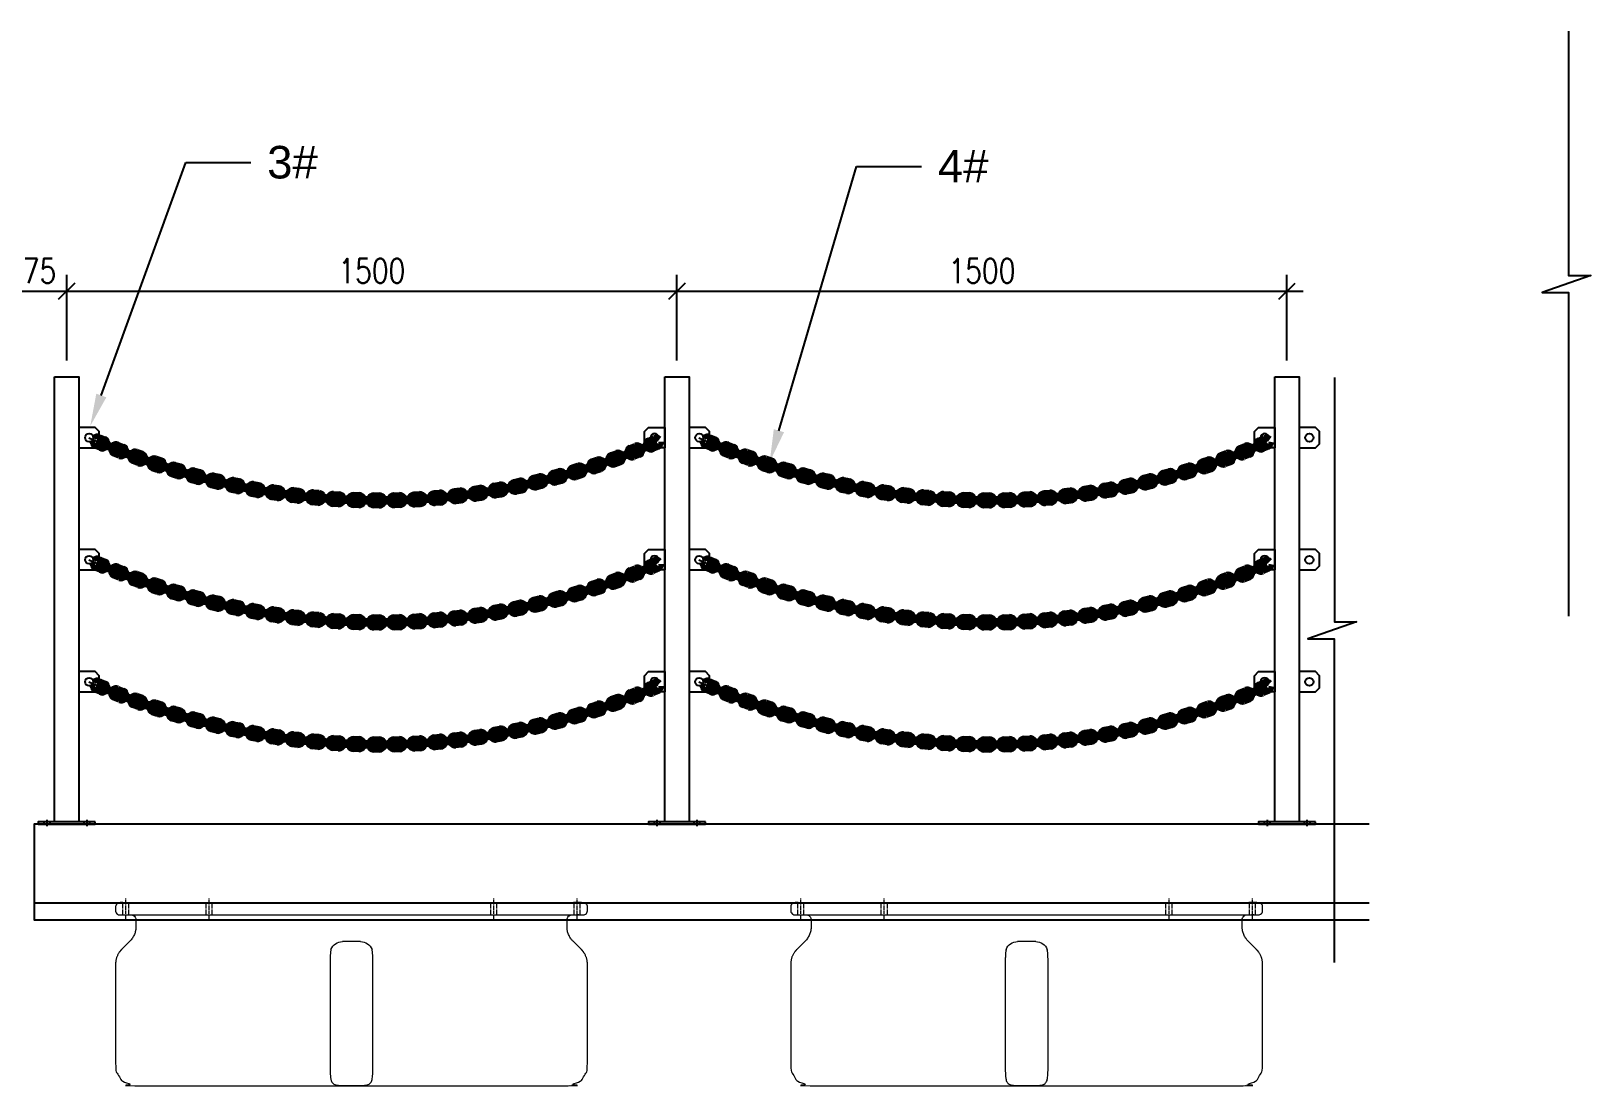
# Model space of a CAD drawing. Header units: millimetres. Extents: x 11827 to 862553, y 15071 to 134256.
# Drawn here: x 850079 to 853913, y 97785 to 100378 of the extents above; entities that cross this region are included whole.
import ezdxf
from ezdxf import colors
from ezdxf.entities.mleader import LeaderData, LeaderLine
from ezdxf.math import Vec2, Vec3

# ---------------------------------------------------------------- set-up
doc = ezdxf.new("R2010")
doc.units = ezdxf.units.MM
doc.linetypes.add('CENTER', pattern=[2, 1.25, -0.25, 0.25, -0.25])
doc.linetypes.add('HIDDEN', pattern=[0.375, 0.25, -0.125])
doc.layers.add('CAXA0', color=7, linetype='Continuous', lineweight=70)
doc.layers.add('浮箱', color=160, linetype='Continuous', lineweight=20)
doc.layers.add('hjh350-1200', color=170, linetype='Continuous')
doc.styles.add('HZTXT', font='txtw.shx', dxfattribs={"width": 0.8, "bigfont": 'hztxtw.shx'})
doc.styles.get("Standard").update_dxf_attribs({"font": 'arial.ttf'})
doc.dimstyles.new('DIM-20', dxfattribs={"dimscale": 20, "dimtxt": 3, "dimasz": 2, "dimexe": 2, "dimexo": 2, "dimgap": 1, "dimtad": 1, "dimdec": 1, "dimdsep": 46, "dimtxsty": 'HZTXT', "dimblk": 'OBLIQUE', "dimcen": 0, "dimdle": 2, "dimclrd": 9, "dimclre": 9, "dimclrt": 6, "dimadec": 1, "dimazin": 0, "dimtfac": 1, "dimtdec": 1, "dimtix": 1, "dimtofl": 0, "dimtmove": 2, "dimatfit": 3, "dimldrblk": 'OBLIQUE', "dimfxl": 15, "dimtolj": 1, "dimtzin": 0, "dimarcsym": 1})

# ---------------------------------------------------------------- blocks, each defined once
blk = doc.blocks.new('*U1325')
blk.add_lwpolyline([(-25, 25), (-25, -25), (15, -25), (25, -15), (25, 15), (15, 25), (-25, 25)])
blk.add_circle((0, 0), 10)
blk = doc.blocks.new('*U1326')
at = {"color": 0, "linetype": 'ByBlock', "lineweight": -2, "transparency": 16777216}
for p in [(0, 600), (0, 300), (0, 0)]:
    blk.add_blockref('*U1325', p, dxfattribs=at)
blk = doc.blocks.new('*U1323')
blk.add_lwpolyline([(-25, 25), (-25, -25), (15, -25), (25, -15), (25, 15), (15, 25), (-25, 25)])
blk.add_circle((0, 0), 10)
blk = doc.blocks.new('*U1324')
at = {"color": 0, "linetype": 'ByBlock', "lineweight": -2, "transparency": 16777216}
for p in [(0, 600), (0, 300), (0, 0)]:
    blk.add_blockref('*U1323', p, dxfattribs=at)
blk = doc.blocks.new('LG-LZ')
at = {"color": 7}
for points in [[(1136941, 2514483.9), (1137081, 2514483.9), (1137081, 2514477.9), (1136941, 2514477.9), (1136941, 2514483.9)], [(1136955, 2514483.9), (1136955, 2514477.9)], [(1136962, 2514488.9), (1136962, 2514472.9)], [(1136969, 2514483.9), (1136969, 2514477.9)], [(1137053, 2514483.9), (1137053, 2514477.9)], [(1137060, 2514488.9), (1137060, 2514472.9)], [(1137067, 2514483.9), (1137067, 2514477.9)]]:
    blk.add_lwpolyline(points, dxfattribs=at)
at = {"layer": 'hjh350-1200', "color": 6}
blk.add_lwpolyline([(1137041, 2515577.9), (1136981, 2515577.9), (1136981, 2514483.9), (1137041, 2514483.9)], close=True, dxfattribs=at)
at = {"xscale": -1}
blk.add_blockref('*U1324', (1136956, 2514827.9), dxfattribs=at)
blk.add_blockref('*U1326', (1137066, 2514827.9))
blk = doc.blocks.new('*U1328')
blk.add_lwpolyline([(-25, 25), (-25, -25), (15, -25), (25, -15), (25, 15), (15, 25), (-25, 25)])
blk.add_circle((0, 0), 10)
blk = doc.blocks.new('*U1329')
at = {"color": 0, "linetype": 'ByBlock', "lineweight": -2, "transparency": 16777216}
for p in [(0, 600), (0, 300), (0, 0)]:
    blk.add_blockref('*U1328', p, dxfattribs=at)
blk = doc.blocks.new('LG-DB-LZ')
at = {"color": 7}
for points in [[(1142793, 2514483.9), (1142933, 2514483.9), (1142933, 2514477.9), (1142793, 2514477.9), (1142793, 2514483.9)], [(1142807, 2514483.9), (1142807, 2514477.9)], [(1142814, 2514488.9), (1142814, 2514472.9)], [(1142821, 2514483.9), (1142821, 2514477.9)], [(1142905, 2514483.9), (1142905, 2514477.9)], [(1142912, 2514488.9), (1142912, 2514472.9)], [(1142919, 2514483.9), (1142919, 2514477.9)]]:
    blk.add_lwpolyline(points, dxfattribs=at)
at = {"layer": 'hjh350-1200', "color": 6}
blk.add_lwpolyline([(1142893, 2515577.9), (1142833, 2515577.9), (1142833, 2514483.9), (1142893, 2514483.9)], close=True, dxfattribs=at)
at = {"xscale": -1}
blk.add_blockref('*U1329', (1142808, 2514827.9), dxfattribs=at)
blk = doc.blocks.new('1560x1160x450C')
at = {"layer": '浮箱', "color": 1, "linetype": 'HIDDEN', "ltscale": 9.144}
for p, q in [((17.6, 420), (17.6, 450)), ((32.6, 420), (32.6, 450)), ((222.6, 420), (222.6, 450)), ((237.6, 420), (237.6, 450)), ((922.6, 420), (922.6, 450)), ((937.6, 420), (937.6, 450)), ((1127.6, 420), (1127.6, 450)), ((1142.6, 420), (1142.6, 450))]:
    blk.add_line(p, q, dxfattribs=at)
at = {"layer": '浮箱', "color": 1, "linetype": 'CENTER', "ltscale": 6.096}
for p, q in [((25.1, 410), (25.1, 460)), ((230.1, 410), (230.1, 460)), ((930.1, 410), (930.1, 460)), ((1135.1, 410), (1135.1, 460))]:
    blk.add_line(p, q, dxfattribs=at)
at = {"layer": '浮箱', "color": 180, "linetype": 'Continuous'}
for p, q in [((14.8, 334.6), (35.5, 355.4)), ((557.8, 354.4), (602.4, 354.4)), ((1124.8, 355.4), (1145.5, 334.6)), ((527.4, 50), (527.4, 299.3)), ((632.8, 299.3), (632.8, 50)), ((0, 95.5), (0.1, 95.5)), ((0.1, 92.4), (0, 92.4)), ((0, 87.9), (0.1, 87.9)), ((602.4, 0.5), (557.8, 0.5))]:
    blk.add_line(p, q, dxfattribs=at)
blk.add_lwpolyline([(50.1, 390.7), (50.1, 408, 0.414214), (38.1, 420)], format="xyb", dxfattribs=at)
for centre, start, end in [((557.8, 324.4), 90, 160.019), ((602.4, 324.4), 19.981, 90)]:
    blk.add_arc(centre, 30, start, end, dxfattribs=at)
for points, weights, knots in [([(1122.1, 420), (580.1, 420), (38.1, 420), (24.1, 420), (10.1, 420), (0.1, 420), (0.1, 430), (0.1, 435), (0.1, 440), (0.1, 450), (10.1, 450), (30.1, 450), (50.1, 450), (580.1, 450), (1110.1, 450), (1130.1, 450), (1150.1, 450), (1160.1, 450), (1160.1, 440), (1160.1, 435), (1160.1, 430), (1160.1, 420), (1150.1, 420), (1136.1, 420), (1122.1, 420), (1110.1, 420), (1110.1, 408), (1110.1, 399.4), (1110.1, 390.7)], [1, 1, 1, 1, 1, 0.707106781187, 1, 1, 1, 0.707106781187, 1, 1, 1, 1, 1, 1, 1, 0.707106781187, 1, 1, 1, 0.707106781187, 1, 1, 1, 0.707106781187, 1, 1, 1], [0, 0, 0, 1, 1, 2, 2, 3.570796, 3.570796, 4.570796, 4.570796, 6.141593, 6.141593, 7.141593, 7.141593, 8.141593, 8.141593, 9.141593, 9.141593, 10.712389, 10.712389, 11.712389, 11.712389, 13.283185, 13.283185, 14.283185, 14.283185, 15.853982, 15.853982, 16.853982, 16.853982, 16.853982]), ([(1145.5, 334.6), (1160.1, 320), (1160.1, 299.3), (1160.1, 174.6), (1160.1, 50), (1160.1, 0), (1110.1, 0), (580.1, 0), (50.1, 0), (0.1, 0), (0.1, 50), (0.1, 174.6), (0.1, 299.3), (0.1, 320), (14.8, 334.6)], [1, 0.923879532511, 1, 1, 1, 0.707106781187, 1, 1, 1, 0.707106781187, 1, 1, 1, 0.923879532511, 1], [0, 0, 0, 0.785398, 0.785398, 1.785398, 1.785398, 3.356194, 3.356194, 4.356194, 4.356194, 5.926991, 5.926991, 6.926991, 6.926991, 7.712389, 7.712389, 7.712389])]:
    blk.add_rational_spline(points, weights, degree=2, knots=knots, dxfattribs=at)
for points, knots in [([(35.5, 355.4), (36.2, 356.1), (37.7, 357.7), (39.8, 360.2), (42.8, 364.4), (45.7, 369.5), (48, 376), (49.1, 380.3), (49.7, 384.1), (50.1, 387.4), (50.1, 389.6), (50.1, 390.7)], [0, 0, 0, 0, 0.111111, 0.215175, 0.312349, 0.577796, 0.694932, 0.801882, 0.869831, 0.935528, 1, 1, 1, 1]), ([(1110.1, 390.7), (1110.1, 389.9), (1110.2, 388.2), (1110.3, 385.8), (1110.6, 383.3), (1111.2, 380.1), (1112.3, 376), (1114.6, 369.5), (1117.8, 363.9), (1121.5, 358.8), (1123.6, 356.5), (1124.8, 355.4)], [0, 0, 0, 0, 0.048299, 0.097136, 0.146958, 0.198184, 0.305132, 0.422267, 0.687709, 0.836011, 1, 1, 1, 1]), ([(527.4, 299.3), (527.4, 300.4), (527.4, 302.6), (527.5, 305.9), (527.5, 309.2), (527.6, 312.4), (527.7, 315.6), (527.9, 318.8), (528, 321.9), (528.2, 323.9), (528.2, 324.9)], [0, 0, 0, 0, 0.122219, 0.245218, 0.369005, 0.493587, 0.61897, 0.745163, 0.87217, 1, 1, 1, 1]), ([(528.2, 324.9), (528.3, 325.8), (528.4, 327.6), (528.7, 330.1), (529.1, 332.4), (529.5, 333.9), (529.6, 334.6)], [0, 0, 0, 0, 0.259247, 0.499984, 0.755295, 1, 1, 1, 1]), ([(630.6, 334.6), (630.8, 333.9), (631.1, 332.4), (631.5, 330.1), (631.8, 327.6), (631.9, 325.8), (632, 324.9)], [0, 0, 0, 0, 0.244698, 0.500016, 0.740745, 1, 1, 1, 1]), ([(632, 324.9), (632.1, 323.9), (632.2, 321.9), (632.4, 318.8), (632.5, 315.6), (632.6, 312.4), (632.7, 309.2), (632.8, 305.9), (632.8, 302.6), (632.8, 300.4), (632.8, 299.3)], [0, 0, 0, 0, 0.12783, 0.254837, 0.38103, 0.506413, 0.630995, 0.754782, 0.877781, 1, 1, 1, 1]), ([(528.2, 24.4), (528.2, 25.4), (528, 27.4), (527.9, 30.5), (527.7, 33.7), (527.6, 36.9), (527.5, 40.1), (527.5, 43.4), (527.4, 46.7), (527.4, 48.9), (527.4, 50)], [0, 0, 0, 0, 0.12783, 0.254837, 0.38103, 0.506413, 0.630995, 0.754782, 0.877781, 1, 1, 1, 1]), ([(632.8, 50), (632.8, 48.9), (632.8, 46.7), (632.8, 43.4), (632.7, 40.1), (632.6, 36.9), (632.5, 33.7), (632.4, 30.5), (632.2, 27.4), (632.1, 25.4), (632, 24.4)], [0, 0, 0, 0, 0.122219, 0.245218, 0.369005, 0.493587, 0.61897, 0.745163, 0.87217, 1, 1, 1, 1]), ([(43, 0.5), (43, 0.5), (43, 0.5), (42.8, 0.5), (42.5, 0.6), (42.2, 0.6), (42.2, 0.6), (42.1, 0.6)], [0, 0, 0, 0, 0.054271, 0.054271, 0.93831, 0.93831, 1, 1, 1, 1]), ([(557.8, 0.5), (557.2, 0.5), (556, 0.5), (554.2, 0.6), (552.4, 0.6), (550, 0.7), (547.2, 1), (543.1, 1.5), (538.7, 2.7), (534.8, 5.1), (531.9, 8.5), (530, 12.8), (528.8, 18.1), (528.4, 22.2), (528.2, 24.4)], [0, 0, 0, 0, 0.031209, 0.062393, 0.093792, 0.12564, 0.187504, 0.251378, 0.371495, 0.500802, 0.620125, 0.750264, 0.867177, 1, 1, 1, 1]), ([(632, 24.4), (631.9, 23.5), (631.8, 21.7), (631.5, 19.2), (631.1, 17), (630.7, 15), (629.9, 12), (628.4, 8.5), (625.5, 5.1), (621.5, 2.7), (617.1, 1.5), (613.1, 1), (609.7, 0.7), (606.1, 0.5), (603.6, 0.5), (602.4, 0.5)], [0, 0, 0, 0, 0.055187, 0.107762, 0.157763, 0.205231, 0.250218, 0.380384, 0.499766, 0.628925, 0.748948, 0.812136, 0.874399, 0.938073, 1, 1, 1, 1])]:
    blk.add_open_spline(points, degree=3, knots=knots, dxfattribs=at)
blk.add_open_spline([(39.6, 1.1), (38.4, 1.4), (37, 1.7), (35.6, 2.1)], degree=3, dxfattribs=at)
blk = doc.blocks.new('_Oblique')
at = {"color": 0, "linetype": 'ByBlock', "lineweight": -2}
blk.add_line((-0.5, -0.5), (0.5, 0.5), dxfattribs=at)
blk = doc.blocks.new('*D1368')
at = {"color": 9, "lineweight": -2, "transparency": 16777216}
for p, q in [((850166.1, 99568.6), (850166.1, 99778.9)), ((851666.2, 99568.6), (851666.2, 99778.9)), ((850126.1, 99738.9), (851706.2, 99738.9))]:
    blk.add_line(p, q, dxfattribs=at)
at = {"layer": 'Defpoints', "color": 0, "transparency": 16777216}
for p in [(851666.2, 99738.9), (850166.1, 99528.6), (851666.2, 99528.6)]:
    blk.add_point(p, dxfattribs=at)
at = {"color": 9, "lineweight": -2, "transparency": 16777216, "xscale": 40, "yscale": 40, "zscale": 40, "rotation": 180}
blk.add_blockref('_Oblique', (850166.1, 99738.9), dxfattribs=at)
at = {"color": 9, "lineweight": -2, "transparency": 16777216, "xscale": 40, "yscale": 40, "zscale": 40}
blk.add_blockref('_Oblique', (851666.2, 99738.9), dxfattribs=at)
at = {"color": 6, "transparency": 16777216, "insert": (850916.2, 99788.9), "char_height": 60, "attachment_point": 5, "style": 'HZTXT'}
blk.add_mtext('\\A1;1500', dxfattribs=at)
blk = doc.blocks.new('*D1370')
at = {"color": 9, "lineweight": -2, "transparency": 16777216}
for p, q in [((849991.1, 99568.6), (849991.1, 99778.9)), ((850166.1, 99568.6), (850166.1, 99778.9)), ((849951.1, 99738.9), (850206.1, 99738.9))]:
    blk.add_line(p, q, dxfattribs=at)
at = {"layer": 'Defpoints', "color": 0, "transparency": 16777216}
for p in [(850166.1, 99738.9), (849991.1, 99528.6), (850166.1, 99528.6)]:
    blk.add_point(p, dxfattribs=at)
at = {"color": 9, "lineweight": -2, "transparency": 16777216, "xscale": 40, "yscale": 40, "zscale": 40, "rotation": 180}
blk.add_blockref('_Oblique', (849991.1, 99738.9), dxfattribs=at)
at = {"color": 9, "lineweight": -2, "transparency": 16777216, "xscale": 40, "yscale": 40, "zscale": 40}
blk.add_blockref('_Oblique', (850166.1, 99738.9), dxfattribs=at)
at = {"color": 6, "transparency": 16777216, "insert": (850078.6, 99788.9), "char_height": 60, "attachment_point": 5, "style": 'HZTXT'}
blk.add_mtext('\\A1;175', dxfattribs=at)
blk = doc.blocks.new('*D1378')
at = {"color": 9, "lineweight": -2, "transparency": 16777216}
for p, q in [((851666.2, 99568.6), (851666.2, 99778.9)), ((853166.2, 99568.6), (853166.2, 99778.9)), ((851626.2, 99738.9), (853206.2, 99738.9))]:
    blk.add_line(p, q, dxfattribs=at)
at = {"layer": 'Defpoints', "color": 0, "transparency": 16777216}
for p in [(853166.2, 99738.9), (851666.2, 99528.6), (853166.2, 99528.6)]:
    blk.add_point(p, dxfattribs=at)
at = {"color": 9, "lineweight": -2, "transparency": 16777216, "xscale": 40, "yscale": 40, "zscale": 40, "rotation": 180}
blk.add_blockref('_Oblique', (851666.2, 99738.9), dxfattribs=at)
at = {"color": 9, "lineweight": -2, "transparency": 16777216, "xscale": 40, "yscale": 40, "zscale": 40}
blk.add_blockref('_Oblique', (853166.2, 99738.9), dxfattribs=at)
at = {"color": 6, "transparency": 16777216, "insert": (852416.2, 99788.9), "char_height": 60, "attachment_point": 5, "style": 'HZTXT'}
blk.add_mtext('\\A1;1500', dxfattribs=at)
blk = doc.blocks.new('*U1388')
at = {"layer": 'CAXA0'}
for p, q in [((22.9, 13.8), (36.3, 14)), ((36.4, 6), (23.1, 5.8)), ((72.4, 15.8), (85.7, 16.6)), ((86.1, 8.6), (72.8, 7.8)), ((36.6, -4.6), (23.2, -4.8)), ((36.7, -12.6), (23.4, -12.8)), ((86.7, -2.1), (73.4, -2.8)), ((87.1, -10.1), (73.8, -10.8))]:
    blk.add_line(p, q, dxfattribs=at)
blk.add_lwpolyline([(71.5, 6.4), (39.6, 4.7, 1), (39.8, -3.3), (72, -1.6, 1), (71.5, 6.4)], format="xyb", dxfattribs=at)
for centre, radius, start, end in [((23.2, 0.5), 13.3, 90.9188, 163.4612), ((23.2, 0.5), 5.33, 90.9188, 132.3284), ((36.5, 0.7), 13.3, 19.6243, 90.9188), ((36.5, 0.7), 13.3, 19.6243, 90.9188), ((36.5, 0.7), 5.33, 49.5092, 90.9188), ((36.5, 0.7), 5.33, 49.5092, 90.9188), ((73.1, 2.5), 13.3, 93.1606, 165.703), ((73.1, 2.5), 5.33, 93.1606, 134.5702), ((86.4, 3.3), 13.3, 20.6182, 93.1606), ((86.4, 3.3), 13.3, 20.6182, 93.1606), ((86.4, 3.3), 5.33, 51.751, 93.1606), ((86.4, 3.3), 5.33, 51.751, 93.1606), ((23.2, 0.5), 13.3, 198.3764, 270.9188), ((23.2, 0.5), 5.33, 229.5092, 270.9188), ((36.5, 0.7), 5.33, 270.9188, 312.3284), ((36.5, 0.7), 5.33, 270.9188, 312.3284), ((36.5, 0.7), 13.3, 270.9188, 344.7109), ((36.5, 0.7), 13.3, 270.9188, 344.7109), ((73.1, 2.5), 13.3, 200.6182, 273.1606), ((73.1, 2.5), 5.33, 231.751, 273.1606), ((86.4, 3.3), 5.33, 273.1606, 314.5702), ((86.4, 3.3), 5.33, 273.1606, 314.5702), ((86.4, 3.3), 13.3, 273.1606, 345.703), ((86.4, 3.3), 13.3, 273.1606, 345.703)]:
    blk.add_arc(centre, radius, start, end, dxfattribs=at)
blk = doc.blocks.new('*U1385')
at = {"color": 0, "linetype": 'ByBlock', "lineweight": -2, "transparency": 16777216}
for p, rotation in [((1134402.8, 2514790), 22.48390603459611), ((1133087.5, 2514792.3), 337.3196608940635), ((1134309.3, 2514754.5), 19.13840639455652), ((1134356.3, 2514771.6), 20.81115621457652), ((1133133.9, 2514773.7), 338.9924107140833), ((1133180.8, 2514756.4), 340.6651605341029), ((1133228.2, 2514740.6), 342.3379103541225), ((1134165.6, 2514711.6), 14.12015693449699), ((1134213.9, 2514724.5), 15.79290675451677), ((1134261.9, 2514738.8), 17.46565657453679), ((1133276.1, 2514726.1), 344.0106601741424), ((1133324.3, 2514713), 345.683409994162), ((1133373, 2514701.4), 347.3561598141815), ((1134018.8, 2514681.4), 9.101907474437894), ((1134068, 2514690), 10.77465729445766), ((1134117, 2514700.1), 12.44740711447748), ((1133421.9, 2514691.1), 349.0289096342011), ((1133471.1, 2514682.3), 350.7016594542205), ((1133520.6, 2514675), 352.3744092742401), ((1133570.2, 2514669.1), 354.0471590942595), ((1133620, 2514664.6), 355.7199089142789), ((1133669.9, 2514661.6), 357.3926587342991), ((1133719.9, 2514660.1), 359.0654085543184), ((1133769.9, 2514660), 0.7381583743383631), ((1133819.9, 2514661.3), 2.410908194358294), ((1133869.8, 2514664.2), 4.083658014378042), ((1133919.6, 2514668.5), 5.75640783439787), ((1133969.3, 2514674.2), 7.429157654417883)]:
    blk.add_blockref('*U1388', p, dxfattribs=dict(at, rotation=rotation))
blk = doc.blocks.new('*U1386')
at = {"layer": 'CAXA0'}
for p, q in [((22.9, 13.8), (36.3, 14)), ((36.4, 6), (23.1, 5.8)), ((72.4, 15.8), (85.7, 16.6)), ((86.1, 8.6), (72.8, 7.8)), ((36.6, -4.6), (23.2, -4.8)), ((36.7, -12.6), (23.4, -12.8)), ((86.7, -2.1), (73.4, -2.8)), ((87.1, -10.1), (73.8, -10.8))]:
    blk.add_line(p, q, dxfattribs=at)
blk.add_lwpolyline([(71.5, 6.4), (39.6, 4.7, 1), (39.8, -3.3), (72, -1.6, 1), (71.5, 6.4)], format="xyb", dxfattribs=at)
for centre, radius, start, end in [((23.2, 0.5), 13.3, 90.9188, 163.4612), ((23.2, 0.5), 5.33, 90.9188, 132.3284), ((36.5, 0.7), 13.3, 19.6243, 90.9188), ((36.5, 0.7), 13.3, 19.6243, 90.9188), ((36.5, 0.7), 5.33, 49.5092, 90.9188), ((36.5, 0.7), 5.33, 49.5092, 90.9188), ((73.1, 2.5), 13.3, 93.1606, 165.703), ((73.1, 2.5), 5.33, 93.1606, 134.5702), ((86.4, 3.3), 13.3, 20.6182, 93.1606), ((86.4, 3.3), 13.3, 20.6182, 93.1606), ((86.4, 3.3), 5.33, 51.751, 93.1606), ((86.4, 3.3), 5.33, 51.751, 93.1606), ((23.2, 0.5), 13.3, 198.3764, 270.9188), ((23.2, 0.5), 5.33, 229.5092, 270.9188), ((36.5, 0.7), 5.33, 270.9188, 312.3284), ((36.5, 0.7), 5.33, 270.9188, 312.3284), ((36.5, 0.7), 13.3, 270.9188, 344.7109), ((36.5, 0.7), 13.3, 270.9188, 344.7109), ((73.1, 2.5), 13.3, 200.6182, 273.1606), ((73.1, 2.5), 5.33, 231.751, 273.1606), ((86.4, 3.3), 5.33, 273.1606, 314.5702), ((86.4, 3.3), 5.33, 273.1606, 314.5702), ((86.4, 3.3), 13.3, 273.1606, 345.703), ((86.4, 3.3), 13.3, 273.1606, 345.703)]:
    blk.add_arc(centre, radius, start, end, dxfattribs=at)
blk = doc.blocks.new('*U1389')
at = {"color": 0, "linetype": 'ByBlock', "lineweight": -2, "transparency": 16777216}
for p, rotation in [((1134402.9, 2514789.7), 22.44412300267949), ((1133087.5, 2514792.3), 337.3328809648501), ((1134309.4, 2514754.2), 19.10254951839527), ((1134356.4, 2514771.3), 20.77333626053742), ((1133133.9, 2514773.7), 339.0036677069916), ((1133180.8, 2514756.4), 340.6744544491335), ((1133228.2, 2514740.6), 342.3452411912756), ((1134165.7, 2514711.4), 14.09018929196988), ((1134214, 2514724.3), 15.76097603411194), ((1134261.9, 2514738.6), 17.43176277625158), ((1133276.1, 2514726.1), 344.0160279334176), ((1133324.4, 2514713.1), 345.686814675558), ((1133373, 2514701.4), 347.3576014177012), ((1134018.8, 2514681.3), 9.077829065543993), ((1134068, 2514689.9), 10.74861580768585), ((1134117, 2514700), 12.41940254982773), ((1133421.9, 2514691.2), 349.0283881598429), ((1133471.1, 2514682.4), 350.6991749019842), ((1133520.6, 2514675), 352.3699616441259), ((1133570.2, 2514669.1), 354.040748386268), ((1133620, 2514664.6), 355.7115351284098), ((1133669.9, 2514661.6), 357.3823218705515), ((1133719.9, 2514660.1), 359.0531086126932), ((1133769.9, 2514660), 0.7238953548340313), ((1133819.9, 2514661.3), 2.394682096976735), ((1133869.8, 2514664.1), 4.065468839118187), ((1133919.6, 2514668.4), 5.736255581259979), ((1133969.3, 2514674.1), 7.407042323401863)]:
    blk.add_blockref('*U1386', p, dxfattribs=dict(at, rotation=rotation))
blk = doc.blocks.new('*U1390')
at = {"layer": 'CAXA0'}
for p, q in [((22.9, 13.8), (36.3, 14)), ((36.4, 6), (23.1, 5.8)), ((72.4, 15.8), (85.7, 16.6)), ((86.1, 8.6), (72.8, 7.8)), ((36.6, -4.6), (23.2, -4.8)), ((36.7, -12.6), (23.4, -12.8)), ((86.7, -2.1), (73.4, -2.8)), ((87.1, -10.1), (73.8, -10.8))]:
    blk.add_line(p, q, dxfattribs=at)
blk.add_lwpolyline([(71.5, 6.4), (39.6, 4.7, 1), (39.8, -3.3), (72, -1.6, 1), (71.5, 6.4)], format="xyb", dxfattribs=at)
for centre, radius, start, end in [((23.2, 0.5), 13.3, 90.9188, 163.4612), ((23.2, 0.5), 5.33, 90.9188, 132.3284), ((36.5, 0.7), 13.3, 19.6243, 90.9188), ((36.5, 0.7), 13.3, 19.6243, 90.9188), ((36.5, 0.7), 5.33, 49.5092, 90.9188), ((36.5, 0.7), 5.33, 49.5092, 90.9188), ((73.1, 2.5), 13.3, 93.1606, 165.703), ((73.1, 2.5), 5.33, 93.1606, 134.5702), ((86.4, 3.3), 13.3, 20.6182, 93.1606), ((86.4, 3.3), 13.3, 20.6182, 93.1606), ((86.4, 3.3), 5.33, 51.751, 93.1606), ((86.4, 3.3), 5.33, 51.751, 93.1606), ((23.2, 0.5), 13.3, 198.3764, 270.9188), ((23.2, 0.5), 5.33, 229.5092, 270.9188), ((36.5, 0.7), 5.33, 270.9188, 312.3284), ((36.5, 0.7), 5.33, 270.9188, 312.3284), ((36.5, 0.7), 13.3, 270.9188, 344.7109), ((36.5, 0.7), 13.3, 270.9188, 344.7109), ((73.1, 2.5), 13.3, 200.6182, 273.1606), ((73.1, 2.5), 5.33, 231.751, 273.1606), ((86.4, 3.3), 5.33, 273.1606, 314.5702), ((86.4, 3.3), 5.33, 273.1606, 314.5702), ((86.4, 3.3), 13.3, 273.1606, 345.703), ((86.4, 3.3), 13.3, 273.1606, 345.703)]:
    blk.add_arc(centre, radius, start, end, dxfattribs=at)
blk = doc.blocks.new('*U1387')
at = {"color": 0, "linetype": 'ByBlock', "lineweight": -2, "transparency": 16777216}
for p, rotation in [((1134402.9, 2514789.7), 22.44412300268095), ((1133087.5, 2514792.3), 337.3328809647949), ((1134309.4, 2514754.2), 19.10254951839306), ((1134356.4, 2514771.3), 20.7733362605369), ((1133133.9, 2514773.7), 339.0036677069387), ((1133180.8, 2514756.4), 340.6744544490825), ((1133228.2, 2514740.6), 342.3452411912265), ((1134165.7, 2514711.4), 14.09018929196235), ((1134214, 2514724.3), 15.760976034106), ((1134261.9, 2514738.6), 17.43176277624941), ((1133276.1, 2514726.1), 344.0160279333703), ((1133324.4, 2514713.1), 345.6868146755146), ((1133373, 2514701.4), 347.3576014176588), ((1134018.8, 2514681.3), 9.077829065530166), ((1134068, 2514689.9), 10.74861580767421), ((1134117, 2514700), 12.4194025498185), ((1133421.9, 2514691.2), 349.0283881598024), ((1133471.1, 2514682.4), 350.6991749019461), ((1133520.6, 2514675), 352.3699616440903), ((1133570.2, 2514669.1), 354.0407483862345), ((1133620, 2514664.6), 355.7115351283784), ((1133669.9, 2514661.6), 357.3823218705221), ((1133719.9, 2514660.1), 359.0531086126659), ((1133769.9, 2514660), 0.7238953548098638), ((1133819.9, 2514661.3), 2.394682096953898), ((1133869.8, 2514664.1), 4.065468839098), ((1133919.6, 2514668.4), 5.73625558124203), ((1133969.3, 2514674.1), 7.407042323386321)]:
    blk.add_blockref('*U1390', p, dxfattribs=dict(at, rotation=rotation))
blk = doc.blocks.new('*U1382')
at = {"layer": 'CAXA0'}
for p, q in [((22.9, 13.8), (36.3, 14)), ((36.4, 6), (23.1, 5.8)), ((72.4, 15.8), (85.7, 16.6)), ((86.1, 8.6), (72.8, 7.8)), ((36.6, -4.6), (23.2, -4.8)), ((36.7, -12.6), (23.4, -12.8)), ((86.7, -2.1), (73.4, -2.8)), ((87.1, -10.1), (73.8, -10.8))]:
    blk.add_line(p, q, dxfattribs=at)
blk.add_lwpolyline([(71.5, 6.4), (39.6, 4.7, 1), (39.8, -3.3), (72, -1.6, 1), (71.5, 6.4)], format="xyb", dxfattribs=at)
for centre, radius, start, end in [((23.2, 0.5), 13.3, 90.9188, 163.4612), ((23.2, 0.5), 5.33, 90.9188, 132.3284), ((36.5, 0.7), 13.3, 19.6243, 90.9188), ((36.5, 0.7), 13.3, 19.6243, 90.9188), ((36.5, 0.7), 5.33, 49.5092, 90.9188), ((36.5, 0.7), 5.33, 49.5092, 90.9188), ((73.1, 2.5), 13.3, 93.1606, 165.703), ((73.1, 2.5), 5.33, 93.1606, 134.5702), ((86.4, 3.3), 13.3, 20.6182, 93.1606), ((86.4, 3.3), 13.3, 20.6182, 93.1606), ((86.4, 3.3), 5.33, 51.751, 93.1606), ((86.4, 3.3), 5.33, 51.751, 93.1606), ((23.2, 0.5), 13.3, 198.3764, 270.9188), ((23.2, 0.5), 5.33, 229.5092, 270.9188), ((36.5, 0.7), 5.33, 270.9188, 312.3284), ((36.5, 0.7), 5.33, 270.9188, 312.3284), ((36.5, 0.7), 13.3, 270.9188, 344.7109), ((36.5, 0.7), 13.3, 270.9188, 344.7109), ((73.1, 2.5), 13.3, 200.6182, 273.1606), ((73.1, 2.5), 5.33, 231.751, 273.1606), ((86.4, 3.3), 5.33, 273.1606, 314.5702), ((86.4, 3.3), 5.33, 273.1606, 314.5702), ((86.4, 3.3), 13.3, 273.1606, 345.703), ((86.4, 3.3), 13.3, 273.1606, 345.703)]:
    blk.add_arc(centre, radius, start, end, dxfattribs=at)
blk = doc.blocks.new('*U1379')
at = {"color": 0, "linetype": 'ByBlock', "lineweight": -2, "transparency": 16777216}
for p, rotation in [((1134402.8, 2514790), 22.48390603459377), ((1133087.5, 2514792.3), 337.3196608940637), ((1134309.3, 2514754.5), 19.13840639455377), ((1134356.3, 2514771.6), 20.81115621457355), ((1133133.9, 2514773.7), 338.9924107140832), ((1133180.8, 2514756.4), 340.6651605341027), ((1133228.2, 2514740.6), 342.3379103541222), ((1134165.6, 2514711.6), 14.12015693449467), ((1134213.9, 2514724.5), 15.79290675451422), ((1134261.9, 2514738.8), 17.4656565745342), ((1133276.1, 2514726.1), 344.0106601741416), ((1133324.3, 2514713), 345.6834099941611), ((1133373, 2514701.4), 347.3561598141807), ((1134018.8, 2514681.4), 9.101907474435803), ((1134068, 2514690), 10.77465729445578), ((1134117, 2514700.1), 12.44740711447533), ((1133421.9, 2514691.1), 349.0289096342), ((1133471.1, 2514682.3), 350.7016594542197), ((1133520.6, 2514675), 352.3744092742392), ((1133570.2, 2514669.1), 354.0471590942585), ((1133620, 2514664.6), 355.719908914278), ((1133669.9, 2514661.6), 357.3926587342975), ((1133719.9, 2514660.1), 359.0654085543173), ((1133769.9, 2514660), 0.7381583743363881), ((1133819.9, 2514661.3), 2.410908194356328), ((1133869.8, 2514664.2), 4.083658014376344), ((1133919.6, 2514668.5), 5.756407834396285), ((1133969.3, 2514674.2), 7.429157654415817)]:
    blk.add_blockref('*U1382', p, dxfattribs=dict(at, rotation=rotation))
blk = doc.blocks.new('*U1380')
at = {"layer": 'CAXA0'}
for p, q in [((22.9, 13.8), (36.3, 14)), ((36.4, 6), (23.1, 5.8)), ((72.4, 15.8), (85.7, 16.6)), ((86.1, 8.6), (72.8, 7.8)), ((36.6, -4.6), (23.2, -4.8)), ((36.7, -12.6), (23.4, -12.8)), ((86.7, -2.1), (73.4, -2.8)), ((87.1, -10.1), (73.8, -10.8))]:
    blk.add_line(p, q, dxfattribs=at)
blk.add_lwpolyline([(71.5, 6.4), (39.6, 4.7, 1), (39.8, -3.3), (72, -1.6, 1), (71.5, 6.4)], format="xyb", dxfattribs=at)
for centre, radius, start, end in [((23.2, 0.5), 13.3, 90.9188, 163.4612), ((23.2, 0.5), 5.33, 90.9188, 132.3284), ((36.5, 0.7), 13.3, 19.6243, 90.9188), ((36.5, 0.7), 13.3, 19.6243, 90.9188), ((36.5, 0.7), 5.33, 49.5092, 90.9188), ((36.5, 0.7), 5.33, 49.5092, 90.9188), ((73.1, 2.5), 13.3, 93.1606, 165.703), ((73.1, 2.5), 5.33, 93.1606, 134.5702), ((86.4, 3.3), 13.3, 20.6182, 93.1606), ((86.4, 3.3), 13.3, 20.6182, 93.1606), ((86.4, 3.3), 5.33, 51.751, 93.1606), ((86.4, 3.3), 5.33, 51.751, 93.1606), ((23.2, 0.5), 13.3, 198.3764, 270.9188), ((23.2, 0.5), 5.33, 229.5092, 270.9188), ((36.5, 0.7), 5.33, 270.9188, 312.3284), ((36.5, 0.7), 5.33, 270.9188, 312.3284), ((36.5, 0.7), 13.3, 270.9188, 344.7109), ((36.5, 0.7), 13.3, 270.9188, 344.7109), ((73.1, 2.5), 13.3, 200.6182, 273.1606), ((73.1, 2.5), 5.33, 231.751, 273.1606), ((86.4, 3.3), 5.33, 273.1606, 314.5702), ((86.4, 3.3), 5.33, 273.1606, 314.5702), ((86.4, 3.3), 13.3, 273.1606, 345.703), ((86.4, 3.3), 13.3, 273.1606, 345.703)]:
    blk.add_arc(centre, radius, start, end, dxfattribs=at)
blk = doc.blocks.new('*U1383')
at = {"color": 0, "linetype": 'ByBlock', "lineweight": -2, "transparency": 16777216}
for p, rotation in [((1134402.9, 2514789.7), 22.44412300267844), ((1133087.5, 2514792.3), 337.3328809648509), ((1134309.4, 2514754.2), 19.1025495183951), ((1134356.4, 2514771.3), 20.77333626053681), ((1133133.9, 2514773.7), 339.0036677069929), ((1133180.8, 2514756.4), 340.6744544491348), ((1133228.2, 2514740.6), 342.3452411912772), ((1134165.7, 2514711.4), 14.09018929196967), ((1134214, 2514724.3), 15.76097603411159), ((1134261.9, 2514738.6), 17.43176277625347), ((1133276.1, 2514726.1), 344.0160279334193), ((1133324.4, 2514713.1), 345.6868146755609), ((1133373, 2514701.4), 347.3576014177024), ((1134018.8, 2514681.3), 9.077829065544437), ((1134068, 2514689.9), 10.74861580768615), ((1134117, 2514700), 12.41940254982803), ((1133421.9, 2514691.2), 349.028388159844), ((1133471.1, 2514682.4), 350.6991749019857), ((1133520.6, 2514675), 352.3699616441273), ((1133570.2, 2514669.1), 354.0407483862691), ((1133620, 2514664.6), 355.711535128411), ((1133669.9, 2514661.6), 357.382321870553), ((1133719.9, 2514660.1), 359.0531086126955), ((1133769.9, 2514660), 0.7238953548355419), ((1133819.9, 2514661.3), 2.394682096978105), ((1133869.8, 2514664.1), 4.065468839119624), ((1133919.6, 2514668.4), 5.73625558126106), ((1133969.3, 2514674.1), 7.407042323402751)]:
    blk.add_blockref('*U1380', p, dxfattribs=dict(at, rotation=rotation))
blk = doc.blocks.new('*U1384')
at = {"layer": 'CAXA0'}
for p, q in [((22.9, 13.8), (36.3, 14)), ((36.4, 6), (23.1, 5.8)), ((72.4, 15.8), (85.7, 16.6)), ((86.1, 8.6), (72.8, 7.8)), ((36.6, -4.6), (23.2, -4.8)), ((36.7, -12.6), (23.4, -12.8)), ((86.7, -2.1), (73.4, -2.8)), ((87.1, -10.1), (73.8, -10.8))]:
    blk.add_line(p, q, dxfattribs=at)
blk.add_lwpolyline([(71.5, 6.4), (39.6, 4.7, 1), (39.8, -3.3), (72, -1.6, 1), (71.5, 6.4)], format="xyb", dxfattribs=at)
for centre, radius, start, end in [((23.2, 0.5), 13.3, 90.9188, 163.4612), ((23.2, 0.5), 5.33, 90.9188, 132.3284), ((36.5, 0.7), 13.3, 19.6243, 90.9188), ((36.5, 0.7), 13.3, 19.6243, 90.9188), ((36.5, 0.7), 5.33, 49.5092, 90.9188), ((36.5, 0.7), 5.33, 49.5092, 90.9188), ((73.1, 2.5), 13.3, 93.1606, 165.703), ((73.1, 2.5), 5.33, 93.1606, 134.5702), ((86.4, 3.3), 13.3, 20.6182, 93.1606), ((86.4, 3.3), 13.3, 20.6182, 93.1606), ((86.4, 3.3), 5.33, 51.751, 93.1606), ((86.4, 3.3), 5.33, 51.751, 93.1606), ((23.2, 0.5), 13.3, 198.3764, 270.9188), ((23.2, 0.5), 5.33, 229.5092, 270.9188), ((36.5, 0.7), 5.33, 270.9188, 312.3284), ((36.5, 0.7), 5.33, 270.9188, 312.3284), ((36.5, 0.7), 13.3, 270.9188, 344.7109), ((36.5, 0.7), 13.3, 270.9188, 344.7109), ((73.1, 2.5), 13.3, 200.6182, 273.1606), ((73.1, 2.5), 5.33, 231.751, 273.1606), ((86.4, 3.3), 5.33, 273.1606, 314.5702), ((86.4, 3.3), 5.33, 273.1606, 314.5702), ((86.4, 3.3), 13.3, 273.1606, 345.703), ((86.4, 3.3), 13.3, 273.1606, 345.703)]:
    blk.add_arc(centre, radius, start, end, dxfattribs=at)
blk = doc.blocks.new('*U1381')
at = {"color": 0, "linetype": 'ByBlock', "lineweight": -2, "transparency": 16777216}
for p, rotation in [((1134402.9, 2514789.7), 22.44412300268371), ((1133087.5, 2514792.3), 337.3328809647952), ((1134309.4, 2514754.2), 19.10254951839644), ((1134356.4, 2514771.3), 20.77333626054029), ((1133133.9, 2514773.7), 339.0036677069393), ((1133180.8, 2514756.4), 340.6744544490836), ((1133228.2, 2514740.6), 342.3452411912278), ((1134165.7, 2514711.4), 14.09018929196403), ((1134214, 2514724.3), 15.7609760341081), ((1134261.9, 2514738.6), 17.43176277625217), ((1133276.1, 2514726.1), 344.016027933372), ((1133324.4, 2514713.1), 345.686814675516), ((1133373, 2514701.4), 347.3576014176601), ((1134018.8, 2514681.3), 9.077829065531335), ((1134068, 2514689.9), 10.74861580767568), ((1134117, 2514700), 12.41940254981998), ((1133421.9, 2514691.2), 349.028388159804), ((1133471.1, 2514682.4), 350.6991749019479), ((1133520.6, 2514675), 352.3699616440916), ((1133570.2, 2514669.1), 354.0407483862355), ((1133620, 2514664.6), 355.7115351283794), ((1133669.9, 2514661.6), 357.3823218705238), ((1133719.9, 2514660.1), 359.0531086126678), ((1133769.9, 2514660), 0.7238953548118778), ((1133819.9, 2514661.3), 2.394682096951767), ((1133869.8, 2514664.1), 4.065468839099347), ((1133919.6, 2514668.4), 5.736255581243177), ((1133969.3, 2514674.1), 7.407042323387357)]:
    blk.add_blockref('*U1384', p, dxfattribs=dict(at, rotation=rotation))

msp = doc.modelspace()

# ---------------------------------------------------------------- linework, layer by layer
for points in [[(853858.69, 100377.93), (853858.69, 99777.37), (853913.21, 99777.37), (853793.46, 99735.96), (853858.18, 99735.96), (853858.18, 98939.9)], [(853282.93, 99526.41), (853282.93, 98925.85), (853337.45, 98925.85), (853217.7, 98884.44), (853282.42, 98884.44), (853282.42, 98088.38)], [(853368.34, 98428.55), (850086.14, 98428.55), (850086.14, 98235.55), (853368.34, 98235.55)], [(850086.14, 98235.55), (850086.14, 98193.55), (853368.34, 98193.55)]]:
    msp.add_lwpolyline(points)
for centre, radius, start, end in [((850931.76, 100936.38), 1712.62, 245.45195, 291.50957), ((852431.8, 100936.38), 1712.62, 245.45195, 291.50957), ((850932.24, 100638.37), 1714.63, 245.46517, 291.49839), ((852432.28, 100638.37), 1714.63, 245.46517, 291.49839), ((850932.24, 100338.37), 1714.63, 245.46517, 291.49839), ((852432.28, 100338.37), 1714.63, 245.46517, 291.49839)]:
    msp.add_arc(centre, radius, start, end)

# ---------------------------------------------------------------- block references
at = {"xscale": -1}
for name, p in [('LG-DB-LZ', (1993029.11, -2416049.38)), ('LG-LZ', (1988677.15, -2416049.38)), ('LG-LZ', (1990177.19, -2416049.38))]:
    msp.add_blockref(name, p, dxfattribs=at)
at = {"rotation": 358.1322842162513}
for name, p in [('*U1385', (-364227.42, -2377148.1)), ('*U1379', (-362727.38, -2377148.1)), ('*U1389', (-364227.42, -2377448.1)), ('*U1383', (-362727.38, -2377448.1)), ('*U1387', (-364227.42, -2377748.1)), ('*U1381', (-362727.38, -2377748.1))]:
    msp.add_blockref(name, p, dxfattribs=at)
at = {"layer": '浮箱', "xscale": -1}
for p in [(851446.27, 97785.55), (853106.27, 97785.55)]:
    msp.add_blockref('1560x1160x450C', p, dxfattribs=at)

# ---------------------------------------------------------------- dimensions: what is measured, and where the dimension line sits
for base, p1, p2, picture, middle in [((850166.14, 99738.89), (849991.14, 99528.55), (850166.14, 99528.55), '*D1370', (850078.64, 99788.89)), ((851666.1852, 99738.8908), (850166.142, 99528.5519), (851666.1852, 99528.5519), '*D1368', (850916.1636, 99788.8908)), ((853166.23, 99738.89), (851666.19, 99528.55), (853166.23, 99528.55), '*D1378', (852416.21, 99788.89))]:
    dim = msp.add_linear_dim(base=base, p1=p1, p2=p2, dimstyle='DIM-20')
    dim.commit()
    dim.dimension.update_dxf_attribs({"geometry": picture, "text_midpoint": middle})

# ---------------------------------------------------------------- leaders
ml = msp.add_multileader_mtext('Standard')
ml.set_content('3#', color=256)
ml.set_leader_properties()
ml.build(insert=Vec2(0, 0))
ml.multileader.update_dxf_attribs({"arrow_head_size": 80, "scale": 20})
ctx = ml.context
ctx.base_point, ctx.scale, ctx.char_height, ctx.arrow_head_size, ctx.landing_gap_size, ctx.plane_origin = Vec3(850618.87, 100055.18), 20, 80, 80, 40, Vec3(850223.8, 99680.81)
notes = []
notes.append((ctx, [(0, (1, 1, 0), (850458.87, 100055.18), (1, 0), 160, [(0, [(850223.8, 99407.15)], 0, [])])]))
ctx.mtext.insert, ctx.mtext.flow_direction = Vec3(850658.87, 100095.89), 5
ml = msp.add_multileader_mtext('Standard')
ml.set_content('4#', color=256)
ml.set_leader_properties()
ml.build(insert=Vec2(0, 0))
ml.multileader.update_dxf_attribs({"arrow_head_size": 80, "scale": 20})
ctx = ml.context
ctx.base_point, ctx.scale, ctx.char_height, ctx.arrow_head_size, ctx.landing_gap_size, ctx.plane_origin = Vec3(852267.8, 100045.42), 20, 80, 80, 40, Vec3(851894.5, 99592.74)
notes.append((ctx, [(0, (1, 1, 0), (852107.8, 100045.42), (1, 0), 160, [(0, [(851894.5, 99319.08)], 0, [])])]))
ctx.mtext.insert, ctx.mtext.flow_direction = Vec3(852307.8, 100086.1), 5
for ctx, leaders in notes:
    for number, flags, end, landing, length, lines in leaders:
        leader = LeaderData()
        leader.index, (leader.has_last_leader_line, leader.has_dogleg_vector, leader.attachment_direction) = number, flags
        leader.last_leader_point, leader.dogleg_vector, leader.dogleg_length = Vec3(end), Vec3(landing), length
        for number, points, colour, breaks in lines:
            line = LeaderLine()
            line.index, line.vertices, line.color, line.breaks = number, Vec3.list(points), colors.encode_raw_color(colour), breaks
            leader.lines.append(line)
        ctx.leaders.append(leader)

doc.saveas('drawing.dxf')
